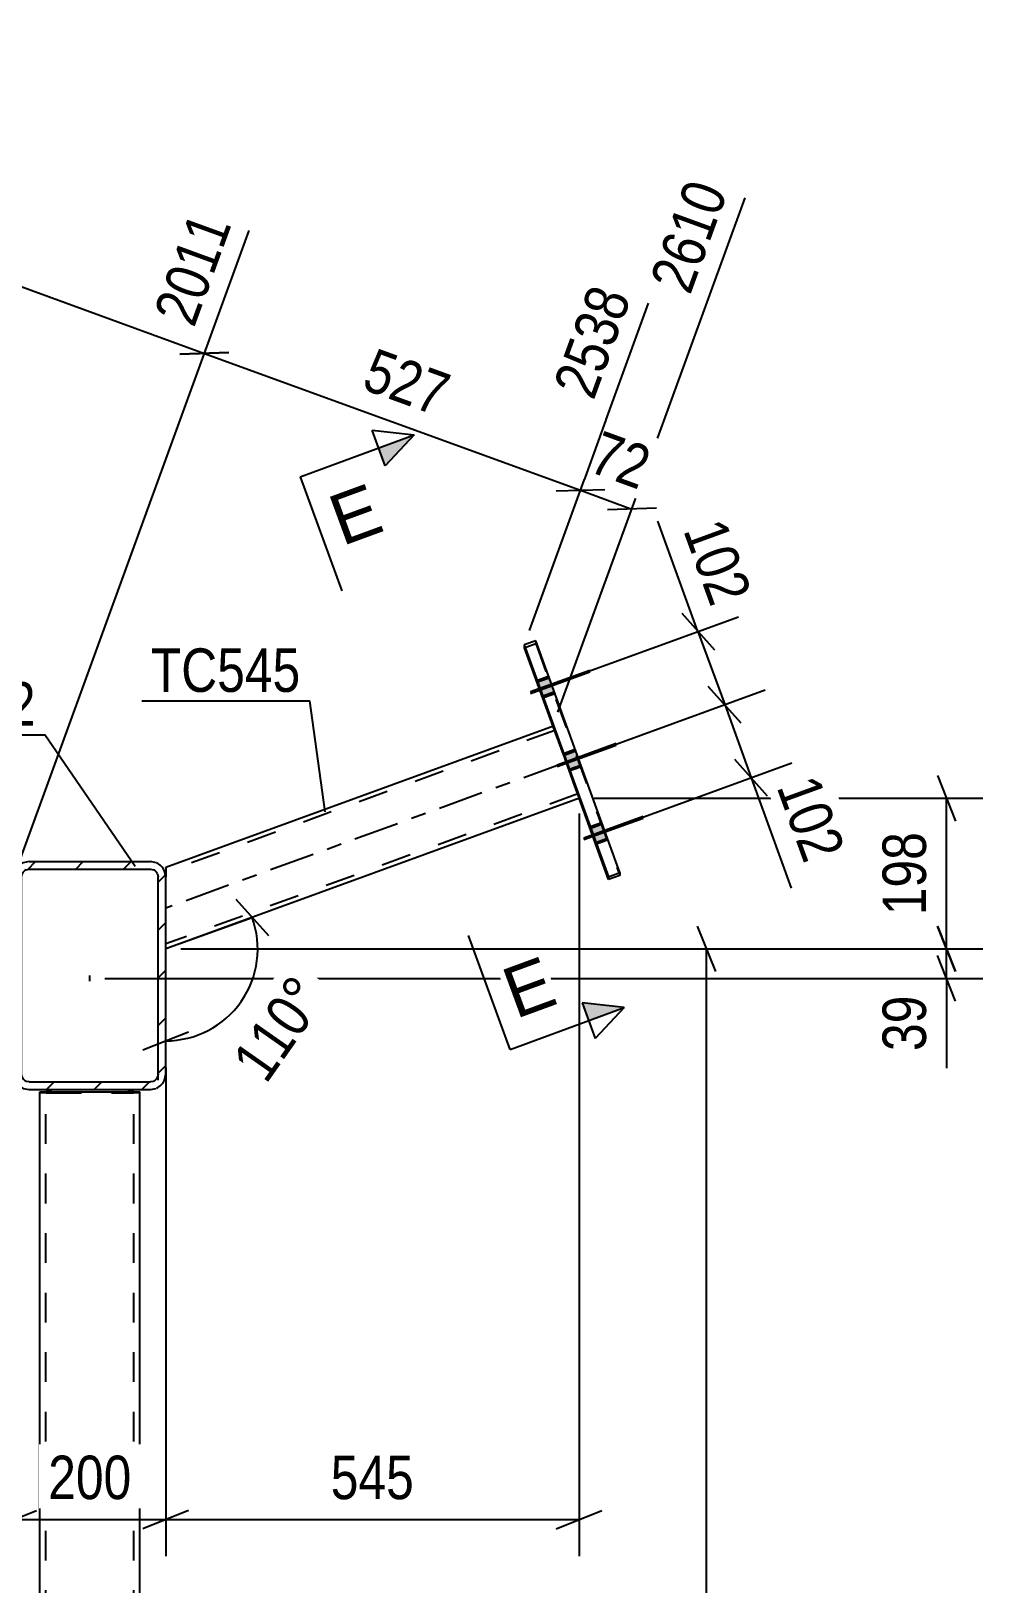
# Model space of a CAD drawing. Header units: millimetres. Extents: x 0 to 841, y 0 to 594.
# Drawn here: x 418.9 to 481.6, y 204 to 306.2 of the extents above; entities that cross this region are included whole.
import ezdxf

# ---------------------------------------------------------------- set-up
doc = ezdxf.new("R2010")
doc.units = ezdxf.units.MM
doc.linetypes.add('DXK_LINE_DOT2', pattern=[3.9198, 1.9599, -1.9599])
doc.linetypes.add('DXK_LINE_DOT3', pattern=[5.9187, 2.979, -0.9799, 0.9799, -0.9799])
doc.styles.add('Arial', font='ARIAL.TTF', dxfattribs={"height": 0.2})
doc.styles.add('Arial Narrow', font='ARIALN.TTF', dxfattribs={"height": 0.2})

# ---------------------------------------------------------------- blocks, each defined once
blk = doc.blocks.new('Part-761548639-16309 - 16299')
at = {"color": 2, "linetype": 'Continuous'}
for p, q in [((453.27, 260.44), (427.73, 251.14)), ((453.27, 260.44), (453.28, 260.4)), ((453.28, 260.4), (453.33, 260.28)), ((453.33, 260.28), (453.4, 260.1)), ((453.4, 260.1), (453.47, 259.88)), ((454.77, 256.31), (453.47, 259.88)), ((454.98, 255.7), (427.73, 245.78)), ((454.77, 256.31), (454.85, 256.09)), ((454.85, 256.09), (454.92, 255.91)), ((454.92, 255.91), (454.96, 255.79)), ((454.96, 255.79), (454.98, 255.74)), ((454.98, 255.7), (454.98, 255.74)), ((427.73, 251.14), (427.73, 250.52))]:
    blk.add_line(p, q, dxfattribs=at)
at = {"color": 7, "linetype": 'DXK_LINE_DOT2'}
for p, q in [((453.37, 260.16), (427.73, 250.82)), ((453.27, 260.39), (453.27, 260.44)), ((453.28, 260.35), (453.27, 260.39)), ((453.33, 260.22), (453.28, 260.35)), ((453.4, 260.04), (453.33, 260.22)), ((453.37, 260.11), (453.37, 260.16)), ((453.38, 260.14), (453.37, 260.16)), ((453.37, 260.11), (453.38, 260.09)), ((453.4, 260.08), (453.38, 260.14)), ((453.38, 260.09), (453.4, 260.03)), ((453.43, 259.99), (453.4, 260.08)), ((453.47, 259.82), (453.4, 260.04)), ((453.4, 260.03), (453.43, 259.93)), ((453.47, 259.88), (453.43, 259.99)), ((453.43, 259.93), (453.47, 259.83)), ((454.77, 256.31), (453.47, 259.88)), ((454.77, 256.26), (453.47, 259.83)), ((453.47, 259.82), (454.77, 256.25)), ((454.88, 255.98), (427.73, 246.1)), ((454.81, 256.2), (454.77, 256.31)), ((454.81, 256.15), (454.77, 256.26)), ((454.85, 256.04), (454.77, 256.25)), ((454.85, 256.11), (454.81, 256.2)), ((454.84, 256.09), (454.81, 256.15)), ((454.85, 256.06), (454.84, 256.09)), ((454.87, 256.05), (454.85, 256.11)), ((454.85, 256.06), (454.87, 256)), ((454.92, 255.86), (454.85, 256.04)), ((454.88, 256.02), (454.87, 256.05)), ((454.87, 256), (454.88, 255.98)), ((454.88, 255.98), (454.88, 256.02)), ((454.95, 255.78), (454.92, 255.86)), ((454.96, 255.74), (454.95, 255.78)), ((454.98, 255.7), (454.96, 255.74)), ((427.73, 251.1), (427.73, 251.14)), ((427.73, 251.1), (427.73, 250.91)), ((427.73, 250.82), (427.73, 250.78)), ((427.73, 250.8), (427.73, 250.82)), ((427.73, 245.78), (427.73, 250.52)), ((427.73, 246.1), (427.73, 246.14)), ((427.73, 246.1), (427.73, 246.12)), ((427.73, 245.78), (427.73, 245.82))]:
    blk.add_line(p, q, dxfattribs=at)
at = {"color": 7, "linetype": 'DXK_LINE_DOT3'}
blk.add_line((454.12, 258.07), (427.73, 248.46), dxfattribs=at)
blk = doc.blocks.new('Bolt-761548639-16367 - 16299')
at = {"linetype": 'Continuous'}
for points in [[(452.18, 263.46), (452.56, 262.43), (453.31, 262.7), (452.93, 263.73)], [(452.18, 263.4), (452.56, 262.37), (453.31, 262.64), (452.93, 263.67)], [(452.18, 263.34), (452.56, 262.31), (453.31, 262.58), (452.93, 263.61)], [(453.94, 258.64), (454.31, 257.61), (455.06, 257.88), (454.69, 258.92)], [(453.94, 258.52), (454.31, 257.49), (455.06, 257.76), (454.69, 258.8)], [(455.69, 253.83), (456.06, 252.79), (456.82, 253.07), (456.44, 254.1)], [(455.69, 253.77), (456.06, 252.73), (456.82, 253.01), (456.44, 254.04)], [(455.69, 253.71), (456.06, 252.67), (456.82, 252.95), (456.44, 253.98)]]:
    blk.add_hatch(color=1, dxfattribs=at).paths.add_polyline_path(points)
at = {"color": 1, "linetype": 'Continuous'}
for p, q in [((451.76, 262.72), (455.66, 264.14)), ((451.76, 262.66), (455.66, 264.08)), ((451.76, 262.6), (455.66, 264.02)), ((452.18, 263.46), (452.93, 263.73)), ((452.18, 263.4), (452.93, 263.67)), ((452.18, 263.34), (452.93, 263.61)), ((452.56, 262.43), (453.31, 262.7)), ((452.56, 262.37), (453.31, 262.64)), ((452.56, 262.31), (453.31, 262.58)), ((453.51, 257.9), (457.41, 259.32)), ((453.51, 257.79), (457.41, 259.2)), ((453.94, 258.64), (454.69, 258.92)), ((453.94, 258.52), (454.69, 258.8)), ((454.31, 257.61), (455.06, 257.88)), ((454.31, 257.49), (455.06, 257.76)), ((455.27, 253.09), (459.17, 254.51)), ((455.27, 253.03), (459.17, 254.45)), ((455.27, 252.97), (459.17, 254.39)), ((455.69, 253.83), (456.44, 254.1)), ((455.69, 253.77), (456.44, 254.04)), ((455.69, 253.71), (456.44, 253.98)), ((456.06, 252.79), (456.82, 253.07)), ((456.06, 252.73), (456.82, 253.01)), ((456.06, 252.67), (456.82, 252.95))]:
    blk.add_line(p, q, dxfattribs=at)
blk = doc.blocks.new('Part-761548639-16311 - 16299')
at = {"color": 2, "linetype": 'Continuous'}
for p, q in [((452.1, 266.07), (451.34, 265.8)), ((457.65, 250.8), (452.1, 266.07)), ((451.34, 265.8), (456.9, 250.53)), ((451.34, 265.8), (451.34, 265.61)), ((451.34, 265.61), (453.23, 260.42)), ((456.9, 250.34), (454.96, 255.69)), ((456.9, 250.53), (457.65, 250.8)), ((457.65, 250.61), (456.9, 250.34)), ((457.65, 250.8), (457.65, 250.61)), ((456.9, 250.53), (456.9, 250.34))]:
    blk.add_line(p, q, dxfattribs=at)
at = {"color": 7, "linetype": 'DXK_LINE_DOT2'}
for p, q in [((452.1, 266.07), (452.1, 265.88)), ((451.34, 265.61), (452.1, 265.88)), ((452.1, 265.88), (457.65, 250.61)), ((453.23, 260.42), (454.96, 255.69))]:
    blk.add_line(p, q, dxfattribs=at)
blk = doc.blocks.new('Part-761548639-16320 - 16299')
at = {"color": 2, "linetype": 'Continuous'}
for p, q in [((419.43, 236.36), (419.49, 236.37)), ((419.43, 183.85), (419.43, 236.36)), ((419.49, 236.37), (419.66, 236.37)), ((419.66, 236.37), (419.92, 236.37)), ((419.92, 236.37), (420.23, 236.37)), ((420.23, 236.37), (425.23, 236.37)), ((425.23, 236.37), (425.53, 236.37)), ((425.53, 236.37), (425.79, 236.37)), ((425.79, 236.37), (425.97, 236.37)), ((425.97, 236.37), (426.03, 236.36)), ((426.03, 183.85), (426.03, 236.36))]:
    blk.add_line(p, q, dxfattribs=at)
at = {"color": 7, "linetype": 'DXK_LINE_DOT2'}
for p, q in [((419.49, 236.3), (419.43, 236.31)), ((419.66, 236.3), (419.49, 236.3)), ((419.92, 236.3), (419.66, 236.3)), ((419.86, 236.37), (419.83, 236.36)), ((419.83, 91.82), (419.83, 236.36)), ((419.83, 236.31), (419.86, 236.3)), ((419.94, 236.37), (419.86, 236.37)), ((419.86, 236.3), (419.94, 236.3)), ((420.23, 236.3), (419.92, 236.3)), ((420.07, 236.37), (419.94, 236.37)), ((419.94, 236.3), (420.07, 236.3)), ((420.23, 236.37), (420.07, 236.37)), ((420.07, 236.3), (420.23, 236.3)), ((420.23, 236.37), (425.23, 236.37)), ((420.23, 236.3), (425.23, 236.3)), ((420.23, 236.3), (425.23, 236.3)), ((425.38, 236.37), (425.23, 236.37)), ((425.23, 236.3), (425.38, 236.3)), ((425.53, 236.3), (425.23, 236.3)), ((425.51, 236.37), (425.38, 236.37)), ((425.38, 236.3), (425.51, 236.3)), ((425.6, 236.37), (425.51, 236.37)), ((425.51, 236.3), (425.6, 236.3)), ((425.79, 236.3), (425.53, 236.3)), ((425.63, 236.36), (425.6, 236.37)), ((425.6, 236.3), (425.63, 236.31)), ((425.63, 91.82), (425.63, 236.36)), ((425.97, 236.3), (425.79, 236.3)), ((426.03, 236.31), (425.97, 236.3))]:
    blk.add_line(p, q, dxfattribs=at)
blk = doc.blocks.new('Part-761548639-16363 - 16299')
at = {"linetype": 'Continuous'}
h = blk.add_hatch(dxfattribs=at)
h.set_pattern_fill('', scale=0.7, style=0, pattern_type=0)
h.set_pattern_definition([(45, (417.7277, 237.5164), (-1.57154, 1.57154), [])])
h.paths.add_polyline_path([(417.73, 250.52), (417.73, 237.52), (417.8, 237.13), (418.02, 236.81), (418.35, 236.59), (418.73, 236.52), (426.73, 236.52), (427.11, 236.59), (427.43, 236.81), (427.65, 237.13), (427.73, 237.52), (427.73, 250.52), (427.65, 250.9), (427.43, 251.22), (427.11, 251.44), (426.73, 251.52), (418.73, 251.52), (418.35, 251.44), (418.02, 251.22), (417.8, 250.9)])
h.paths.add_polyline_path([(418.37, 250.87), (418.54, 250.98), (418.73, 251.02), (426.73, 251.02), (426.92, 250.98), (427.08, 250.87), (427.19, 250.71), (427.23, 250.52), (427.23, 237.52), (427.19, 237.32), (427.08, 237.16), (426.92, 237.05), (426.73, 237.02), (418.73, 237.02), (418.54, 237.05), (418.37, 237.16), (418.27, 237.32), (418.23, 237.52), (418.23, 250.52), (418.27, 250.71)])
at = {"color": 2, "linetype": 'Continuous'}
for p, q in [((417.8, 250.9), (417.73, 250.52)), ((418.23, 250.52), (418.27, 250.71)), ((418.73, 251.52), (418.35, 251.44)), ((418.54, 250.98), (418.73, 251.02)), ((418.73, 251.52), (426.73, 251.52)), ((418.73, 251.02), (426.73, 251.02)), ((427.11, 251.44), (426.73, 251.52)), ((426.73, 251.02), (426.92, 250.98)), ((427.19, 250.71), (427.23, 250.52)), ((427.73, 250.52), (427.65, 250.9)), ((417.73, 237.52), (417.73, 250.52)), ((418.23, 237.52), (418.23, 250.52)), ((427.23, 237.52), (427.23, 250.52)), ((427.73, 237.52), (427.73, 250.52)), ((417.73, 237.36), (417.73, 237.52)), ((417.73, 237.52), (417.8, 237.13)), ((418.27, 237.32), (418.23, 237.52)), ((427.23, 237.52), (427.19, 237.32)), ((427.65, 237.13), (427.73, 237.52)), ((427.73, 237.14), (427.73, 237.52)), ((418.35, 236.59), (418.73, 236.52)), ((418.73, 237.02), (418.54, 237.05)), ((418.73, 237.02), (426.73, 237.02)), ((418.73, 236.52), (426.73, 236.52)), ((426.92, 237.05), (426.73, 237.02)), ((426.73, 236.52), (427.11, 236.59))]:
    blk.add_line(p, q, dxfattribs=at)
at = {"color": 7, "linetype": 'DXK_LINE_DOT2'}
for p, q in [((417.73, 250.14), (417.73, 250.52)), ((418.23, 250.14), (418.23, 250.52)), ((427.23, 250.14), (427.23, 250.52)), ((427.73, 250.14), (427.73, 250.52)), ((417.73, 237.14), (417.73, 237.36)), ((418.23, 237.14), (418.23, 237.52)), ((427.23, 237.14), (427.23, 237.52))]:
    blk.add_line(p, q, dxfattribs=at)
at = {"color": 7, "linetype": 'DXK_LINE_DOT3'}
blk.add_line((422.73, 243.64), (422.73, 244.02), dxfattribs=at)
at = {"color": 30, "linetype": 'DXK_LINE_DOT3'}
blk.add_line((422.73, 243.64), (422.73, 244.02), dxfattribs=at)
at = {"color": 2, "linetype": 'Continuous'}
for centre, radius, start, end in [((418.73, 250.52), 1, 112.502, 157.502), ((418.73, 250.52), 0.5, 112.502, 157.502), ((426.73, 250.52), 0.5, 22.498, 67.498), ((426.73, 250.52), 1, 22.498, 67.498), ((418.73, 237.52), 0.5, 202.498, 247.498), ((426.73, 237.52), 0.5, 292.502, 337.502), ((418.73, 237.52), 1, 202.498, 247.498), ((426.73, 237.52), 1, 292.502, 337.502)]:
    blk.add_arc(centre, radius, start, end, dxfattribs=at)
blk = doc.blocks.new('StraightDimension-761548639-17164 - 16299')
at = {"color": 7, "linetype": 'Continuous'}
for p, q in [((453.57, 261.36), (465.9, 295.24)), ((451.69, 266.74), (459.53, 288.3)), ((453.44, 275.93), (456.66, 276.03)), ((455.05, 275.98), (458.44, 274.74)), ((460.06, 274.79), (456.83, 274.69))]:
    blk.add_line(p, q, dxfattribs=at)
at = {"color": 0, "linetype": 'Continuous'}
blk.add_wipeout([(465.54, 296.01), (461.6, 297.45), (458.69, 289.45), (462.63, 288.01)], dxfattribs=at)
at = {"color": 0}
blk.add_wipeout([(459.28, 275.23), (460.72, 279.18), (456.16, 280.84), (454.72, 276.9)], dxfattribs=at)
at = {"color": 3, "linetype": 'Continuous', "style": 'Arial Narrow'}
blk.add_text('2610', height=2.863, rotation=70.004, dxfattribs=at).set_placement((462.27, 288.78))
at = {"color": 3, "style": 'Arial Narrow'}
blk.add_text('72', height=2.863, rotation=-19.9962, dxfattribs=at).set_placement((455.49, 277.25))
blk = doc.blocks.new('StraightDimension-761548639-17165 - 16299')
at = {"color": 7, "linetype": 'Continuous'}
for p, q in [((418.07, 251.46), (433.22, 293.09)), ((451.69, 266.74), (459.53, 288.3)), ((431.89, 285.04), (428.66, 284.94)), ((430.28, 284.99), (455.05, 275.98)), ((453.44, 275.93), (456.66, 276.03))]:
    blk.add_line(p, q, dxfattribs=at)
at = {"color": 0, "linetype": 'Continuous'}
blk.add_wipeout([(459.18, 289.07), (455.23, 290.5), (452.32, 282.51), (456.26, 281.07)], dxfattribs=at)
at = {"color": 0}
blk.add_wipeout([(446.06, 280.05), (447.5, 283.99), (441.21, 286.28), (439.78, 282.33)], dxfattribs=at)
at = {"color": 3, "linetype": 'Continuous', "style": 'Arial Narrow'}
blk.add_text('2538', height=2.863, rotation=70.004, dxfattribs=at).set_placement((455.91, 281.84))
at = {"color": 3, "style": 'Arial Narrow'}
blk.add_text('527', height=2.863, rotation=-19.9962, dxfattribs=at).set_placement((440.55, 282.69))
blk = doc.blocks.new('StraightDimension-761548639-17166 - 16299')
at = {"color": 7, "linetype": 'Continuous'}
for p, q in [((382.19, 265.14), (397.14, 306.22)), ((395.81, 298.18), (392.58, 298.07)), ((394.2, 298.12), (430.28, 284.99)), ((418.07, 251.46), (433.22, 293.09)), ((428.66, 284.94), (431.89, 285.04))]:
    blk.add_line(p, q, dxfattribs=at)
at = {"color": 0}
blk.add_wipeout([(415.63, 291.12), (417.07, 295.07), (410.79, 297.35), (409.35, 293.41)], dxfattribs=at)
at = {"color": 0, "linetype": 'Continuous'}
blk.add_wipeout([(432.86, 293.86), (428.92, 295.29), (426, 287.29), (429.95, 285.86)], dxfattribs=at)
at = {"color": 3, "style": 'Arial Narrow'}
blk.add_text('768', height=2.863, rotation=-19.9962, dxfattribs=at).set_placement((410.12, 293.77))
at = {"color": 3, "linetype": 'Continuous', "style": 'Arial Narrow'}
blk.add_text('2011', height=2.863, rotation=70.004, dxfattribs=at).set_placement((429.59, 286.63))
blk = doc.blocks.new('StraightDimension-761548639-17575 - 16299')
at = {"color": 7, "linetype": 'Continuous'}
for p, q in [((463.96, 244.28), (462.76, 247.28)), ((428.73, 245.78), (465.76, 245.78)), ((463.36, 83.3), (463.36, 245.78))]:
    blk.add_line(p, q, dxfattribs=at)
blk = doc.blocks.new('StraightDimension-761548639-17651 - 16299')
at = {"color": 7, "linetype": 'Continuous'}
for p, q in [((478.56, 257.19), (479.76, 254.19)), ((455.96, 255.69), (481.56, 255.69)), ((479.16, 245.78), (479.16, 255.69)), ((479.76, 244.28), (478.56, 247.28)), ((428.73, 245.78), (481.56, 245.78))]:
    blk.add_line(p, q, dxfattribs=at)
at = {"color": 0}
blk.add_wipeout([(478.41, 254.07), (474.21, 254.07), (474.21, 247.39), (478.41, 247.39)], dxfattribs=at)
at = {"color": 3, "style": 'Arial Narrow'}
blk.add_text('198', height=2.863, rotation=90.0002, dxfattribs=at).set_placement((477.81, 247.99))
blk = doc.blocks.new('StraightDimension-761548639-17652 - 16299')
at = {"color": 7, "linetype": 'Continuous'}
for p, q in [((478.56, 247.28), (479.76, 244.28)), ((428.73, 245.78), (481.56, 245.78)), ((479.16, 243.83), (479.16, 245.78)), ((479.76, 242.33), (478.56, 245.33)), ((423.73, 243.83), (481.56, 243.83)), ((479.16, 243.83), (479.16, 237.92)), ((479.16, 243.83), (479.16, 237.92))]:
    blk.add_line(p, q, dxfattribs=at)
at = {"color": 0}
blk.add_wipeout([(478.41, 243.3), (474.21, 243.3), (474.21, 238.45), (478.41, 238.45)], dxfattribs=at)
at = {"color": 3, "style": 'Arial Narrow'}
blk.add_text('39', height=2.863, rotation=90.0002, dxfattribs=at).set_placement((477.81, 239.05))
blk = doc.blocks.new('StraightDimension-761548639-17670 - 16299')
at = {"color": 7, "linetype": 'Continuous'}
for p, q in [((455.06, 258.41), (467.22, 262.84)), ((463.47, 263.06), (465.62, 260.66)), ((464.55, 261.86), (466.3, 257.05)), ((457.6, 253.88), (468.98, 258.02)), ((467.38, 255.84), (465.22, 258.25))]:
    blk.add_line(p, q, dxfattribs=at)
at = {"color": 0}
blk.add_wipeout([(469.47, 250.53), (473.42, 251.96), (471.13, 258.24), (467.18, 256.81)], dxfattribs=at)
at = {"color": 7, "linetype": 'Continuous'}
blk.add_line((466.3, 257.05), (468.94, 249.78), dxfattribs=at)
blk.add_line((466.3, 257.05), (468.94, 249.78), dxfattribs=at)
at = {"color": 3, "style": 'Arial Narrow'}
blk.add_text('102', height=2.863, rotation=-69.9983, dxfattribs=at).set_placement((467.95, 256.45))
blk = doc.blocks.new('StraightDimension-761548639-17671 - 16299')
at = {"color": 7, "linetype": 'Continuous'}
for p, q in [((454.09, 263.51), (465.47, 267.65)), ((461.72, 267.88), (463.87, 265.47)), ((462.79, 266.68), (464.55, 261.86)), ((455.06, 258.41), (467.22, 262.84)), ((465.62, 260.66), (463.47, 263.06))]:
    blk.add_line(p, q, dxfattribs=at)
at = {"color": 0}
blk.add_wipeout([(463.32, 267.43), (467.26, 268.86), (464.98, 275.14), (461.03, 273.71)], dxfattribs=at)
at = {"color": 7, "linetype": 'Continuous'}
blk.add_line((462.79, 266.68), (460.15, 273.94), dxfattribs=at)
blk.add_line((462.79, 266.68), (460.15, 273.94), dxfattribs=at)
at = {"color": 3, "style": 'Arial Narrow'}
blk.add_text('102', height=2.863, rotation=-69.9983, dxfattribs=at).set_placement((461.8, 273.35))
blk = doc.blocks.new('StraightDimension-761548639-17763 - 16299')
at = {"color": 7, "linetype": 'Continuous'}
for p, q in [((454.96, 254.69), (454.96, 205.79)), ((427.73, 237.97), (427.73, 205.79)), ((429.23, 208.79), (426.23, 207.59)), ((453.46, 207.59), (456.46, 208.79)), ((427.73, 208.19), (454.96, 208.19))]:
    blk.add_line(p, q, dxfattribs=at)
at = {"color": 0}
blk.add_wipeout([(444.68, 208.94), (444.68, 213.14), (438, 213.14), (438, 208.94)], dxfattribs=at)
at = {"color": 3, "style": 'Arial Narrow'}
blk.add_text('545', height=2.863, dxfattribs=at).set_placement((438.6, 209.54))
blk = doc.blocks.new('StraightDimension-761548639-17764 - 16299')
at = {"color": 7, "linetype": 'Continuous'}
for p, q in [((417.73, 237.97), (417.73, 205.79)), ((427.73, 237.97), (427.73, 205.79)), ((416.23, 207.59), (419.23, 208.79)), ((429.23, 208.79), (426.23, 207.59)), ((417.73, 208.19), (427.73, 208.19))]:
    blk.add_line(p, q, dxfattribs=at)
at = {"color": 0}
blk.add_wipeout([(426.07, 208.94), (426.07, 213.14), (419.39, 213.14), (419.39, 208.94)], dxfattribs=at)
at = {"color": 3, "style": 'Arial Narrow'}
blk.add_text('200', height=2.863, dxfattribs=at).set_placement((419.99, 209.54))
blk = doc.blocks.new('AngleDimension-761548639-17837 - 16299')
at = {"color": 7, "linetype": 'Continuous'}
for p, q in [((432.34, 249.05), (434.5, 246.65)), ((433.42, 247.85), (427.73, 245.78)), ((428.67, 246.12), (433.42, 247.85)), ((427.73, 239.72), (427.73, 245.78)), ((426.23, 239.12), (429.23, 240.32))]:
    blk.add_line(p, q, dxfattribs=at)
blk.add_arc((427.73, 245.78), 6.06, 270, 19.999, dxfattribs=at)
at = {"color": 0}
blk.add_wipeout([(439.25, 242.77), (435.8, 245.18), (431.05, 238.39), (434.49, 235.98)], dxfattribs=at)
at = {"color": 3, "style": 'Arial Narrow'}
blk.add_text('110°', height=2.863, rotation=54.9982, dxfattribs=at).set_placement((434.34, 236.82))
blk = doc.blocks.new('Mark-761548639-17686 - 16299')
at = {"color": 30, "linetype": 'Continuous'}
for p in [(408.71, 259.88), (425.71, 251.19)]:
    blk.add_line(p, (419.77, 259.88), dxfattribs=at)
at = {"color": 0}
blk.add_wipeout([(419.17, 260.48), (419.17, 263.48), (409.31, 263.48), (409.31, 260.48)], dxfattribs=at)
blk.add_wipeout([(419.17, 260.48), (419.17, 263.48), (409.31, 263.48), (409.31, 260.48)], dxfattribs=at)
at = {"color": 3, "style": 'Arial Narrow'}
blk.add_text('TR712', height=2.863, dxfattribs=at).set_placement((409.31, 260.48))
blk = doc.blocks.new('SectionMark-761548639-18213 - 16299')
at = {"linetype": 'Continuous'}
for points in [[(442.18, 277.58), (441.75, 278.76), (444.1, 279.62)], [(455.59, 241.05), (455.16, 242.22), (457.94, 241.91)]]:
    blk.add_hatch(color=6, dxfattribs=at).paths.add_polyline_path(points)
at = {"color": 6, "linetype": 'Continuous'}
for p, q in [((442.18, 277.58), (441.32, 279.93)), ((441.32, 279.93), (444.1, 279.62)), ((444.1, 279.62), (442.18, 277.58)), ((457.94, 241.91), (455.16, 242.22)), ((455.16, 242.22), (456.02, 239.87)), ((457.94, 241.91), (456.02, 239.87))]:
    blk.add_line(p, q, dxfattribs=at)
at = {"color": 0, "linetype": 'Continuous'}
for points in [[(442.26, 273.35), (441.05, 276.64), (438.13, 275.56), (439.34, 272.28)], [(453.69, 242.21), (452.48, 245.5), (449.56, 244.43), (450.77, 241.14)]]:
    blk.add_wipeout(points, dxfattribs=at)
at = {"color": 6, "linetype": 'Continuous'}
for p, q in [((436.59, 276.86), (444.1, 279.62)), ((436.59, 276.86), (439.34, 269.35)), ((450.43, 239.15), (447.67, 246.66)), ((450.43, 239.15), (457.94, 241.91))]:
    blk.add_line(p, q, dxfattribs=at)
at = {"color": 3, "linetype": 'Continuous', "style": 'Arial'}
for p in [(439.34, 272.28), (450.77, 241.14)]:
    blk.add_text('E', height=3.34, rotation=20.1567, dxfattribs=at).set_placement(p)
blk = doc.blocks.new('Mark-761548639-17683 - 16299')
at = {"color": 30, "linetype": 'Continuous'}
for p in [(426.15, 262.1), (438.23, 254.79)]:
    blk.add_line(p, (437.22, 262.1), dxfattribs=at)
at = {"color": 0}
blk.add_wipeout([(436.62, 262.7), (436.62, 265.7), (426.75, 265.7), (426.75, 262.7)], dxfattribs=at)
blk.add_wipeout([(436.62, 262.7), (436.62, 265.7), (426.75, 265.7), (426.75, 262.7)], dxfattribs=at)
at = {"color": 3, "style": 'Arial Narrow'}
blk.add_text('TC545', height=2.863, dxfattribs=at).set_placement((426.75, 262.7))

msp = doc.modelspace()

# ---------------------------------------------------------------- block references
for name in ['Part-761548639-16311 - 16299', 'Bolt-761548639-16367 - 16299', 'Part-761548639-16309 - 16299', 'Part-761548639-16363 - 16299', 'Part-761548639-16320 - 16299']:
    msp.add_blockref(name, (0, 0))

# ---------------------------------------------------------------- next in the draw order: block references
for name in ['StraightDimension-761548639-17164 - 16299', 'StraightDimension-761548639-17575 - 16299']:
    msp.add_blockref(name, (0, 0))

# ---------------------------------------------------------------- next in the draw order: block references
msp.add_blockref('StraightDimension-761548639-17165 - 16299', (0, 0))

# ---------------------------------------------------------------- next in the draw order: block references
msp.add_blockref('StraightDimension-761548639-17166 - 16299', (0, 0))

# ---------------------------------------------------------------- next in the draw order: block references
for name in ['Mark-761548639-17686 - 16299', 'StraightDimension-761548639-17651 - 16299']:
    msp.add_blockref(name, (0, 0))

# ---------------------------------------------------------------- next in the draw order: block references
for name in ['StraightDimension-761548639-17670 - 16299', 'StraightDimension-761548639-17652 - 16299']:
    msp.add_blockref(name, (0, 0))

# ---------------------------------------------------------------- next in the draw order: block references
for name in ['StraightDimension-761548639-17671 - 16299', 'StraightDimension-761548639-17763 - 16299']:
    msp.add_blockref(name, (0, 0))

# ---------------------------------------------------------------- next in the draw order: block references
msp.add_blockref('StraightDimension-761548639-17764 - 16299', (0, 0))

# ---------------------------------------------------------------- next in the draw order: block references
msp.add_blockref('AngleDimension-761548639-17837 - 16299', (0, 0))

# ---------------------------------------------------------------- next in the draw order: block references
msp.add_blockref('SectionMark-761548639-18213 - 16299', (0, 0))

# ---------------------------------------------------------------- next in the draw order: block references
msp.add_blockref('Mark-761548639-17683 - 16299', (0, 0))

doc.saveas('drawing.dxf')
